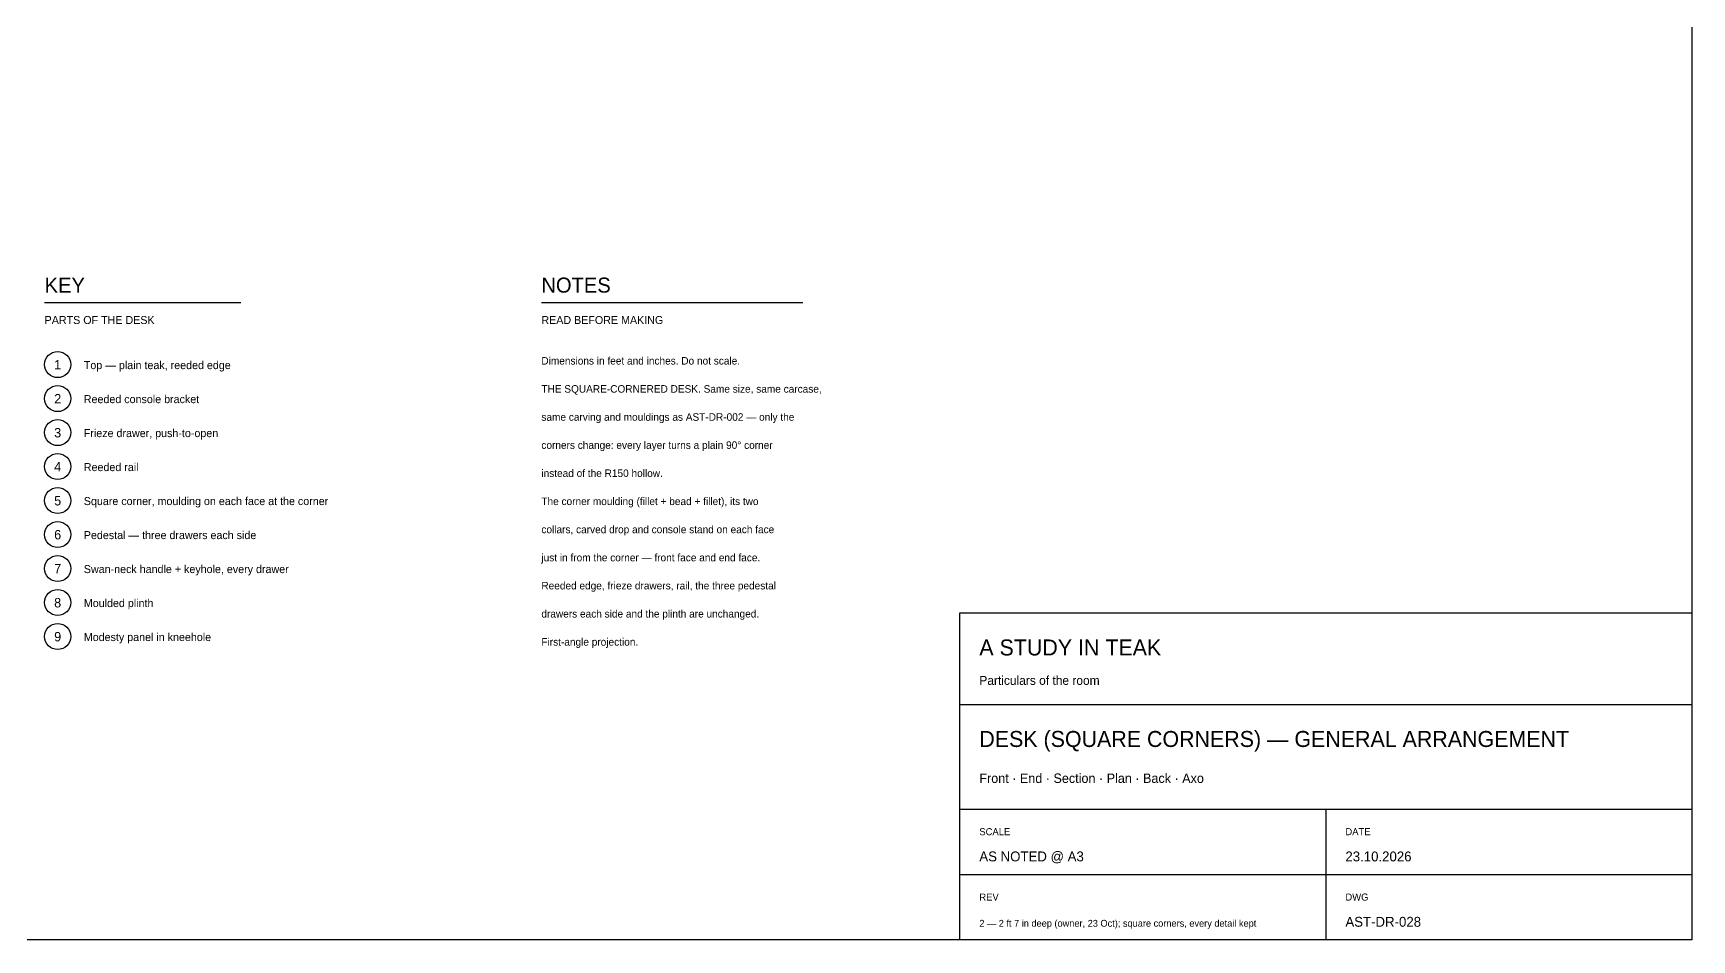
# Model space of a CAD drawing. Header units: inches. Extents: x 0.3 to 16.2, y 0.3 to 11.4.
# Drawn here: x 6.23 to 16.22, y 0.31 to 5.78 of the extents above; entities that cross this region are included whole.
import ezdxf
from ezdxf.enums import TextEntityAlignment as Align

# ---------------------------------------------------------------- set-up
doc = ezdxf.new("R2010")
doc.units = ezdxf.units.IN
doc.header["$LTSCALE"] = 0.009843
doc.header["$MEASUREMENT"] = 0
doc.layers.add('GEOMETRY', color=7, linetype='Continuous')
doc.layers.add('TEXT', color=7, linetype='Continuous')

msp = doc.modelspace()

# ---------------------------------------------------------------- linework, layer by layer
at = {"layer": 'GEOMETRY'}
for p, q in [((6.2992, 4.1535), (7.4803, 4.1535)), ((9.2913, 4.1535), (10.8661, 4.1535)), ((11.811, 1.7323), (16.2205, 1.7323)), ((11.811, 1.1024), (16.2205, 1.1024)), ((14.0157, 1.1024), (14.0157, 0.315)), ((11.811, 0.7087), (16.2205, 0.7087))]:
    msp.add_line(p, q, dxfattribs=at)
for points in [[(0.315, 11.378), (16.2205, 11.378), (16.2205, 0.315), (0.315, 0.315), (0.315, 11.378)], [(11.811, 2.2835), (16.2205, 2.2835), (16.2205, 0.315), (11.811, 0.315), (11.811, 2.2835)]]:
    msp.add_lwpolyline(points, dxfattribs=at)
for centre in [(6.378, 3.7795), (6.378, 3.5748), (6.378, 3.3701), (6.378, 3.1654), (6.378, 2.9606), (6.378, 2.7559), (6.378, 2.5512), (6.378, 2.3465), (6.378, 2.1417)]:
    msp.add_circle(centre, 0.0787, dxfattribs=at)

# ---------------------------------------------------------------- texts
at = {"layer": 'TEXT'}
for s, height, p in [('KEY', 0.09071, (6.2992, 4.2126)), ('NOTES', 0.09071, (9.2913, 4.2126)), ('PARTS OF THE DESK', 0.048189, (6.2992, 4.0236)), ('READ BEFORE MAKING', 0.048189, (9.2913, 4.0236)), ('Top — plain teak, reeded edge', 0.048189, (6.5354, 3.752)), ('Dimensions in feet and inches. Do not scale.', 0.045354, (9.2913, 3.7795)), ('Reeded console bracket', 0.048189, (6.5354, 3.5472)), ('THE SQUARE-CORNERED DESK. Same size, same carcase,', 0.045354, (9.2913, 3.6102)), ('same carving and mouldings as AST-DR-002 — only the', 0.045354, (9.2913, 3.4409)), ('Frieze drawer, push-to-open', 0.048189, (6.5354, 3.3425)), ('corners change: every layer turns a plain 90° corner', 0.045354, (9.2913, 3.2717)), ('Reeded rail', 0.048189, (6.5354, 3.1378)), ('instead of the R150 hollow.', 0.045354, (9.2913, 3.1024)), ('Square corner, moulding on each face at the corner', 0.048189, (6.5354, 2.9331)), ('The corner moulding (fillet + bead + fillet), its two', 0.045354, (9.2913, 2.9331)), ('collars, carved drop and console stand on each face', 0.045354, (9.2913, 2.7638)), ('Pedestal — three drawers each side', 0.048189, (6.5354, 2.7283)), ('just in from the corner — front face and end face.', 0.045354, (9.2913, 2.5945)), ('Swan-neck handle + keyhole, every drawer', 0.048189, (6.5354, 2.5236)), ('Reeded edge, frieze drawers, rail, the three pedestal', 0.045354, (9.2913, 2.4252)), ('Moulded plinth', 0.048189, (6.5354, 2.3189)), ('drawers each side and the plinth are unchanged.', 0.045354, (9.2913, 2.2559)), ('Modesty panel in kneehole', 0.048189, (6.5354, 2.1142)), ('First-angle projection.', 0.045354, (9.2913, 2.0866)), ('A STUDY IN TEAK', 0.096378, (11.9291, 2.0276)), ('Particulars of the room', 0.053858, (11.9291, 1.8504)), ('DESK (SQUARE CORNERS) — GENERAL ARRANGEMENT', 0.096378, (11.9291, 1.4764)), ('Front · End · Section · Plan · Back · Axo', 0.056693, (11.9291, 1.2598)), ('SCALE', 0.04252, (11.9291, 0.9449)), ('DATE', 0.04252, (14.1339, 0.9449)), ('AS NOTED @ A3', 0.059528, (11.9291, 0.7874)), ('23.10.2026', 0.05953, (14.1339, 0.7874)), ('REV', 0.04252, (11.9291, 0.5512)), ('DWG', 0.04252, (14.1339, 0.5512)), ('2 — 2 ft 7 in deep (owner, 23 Oct); square corners, every detail kept', 0.04141, (11.9291, 0.3937)), ('AST-DR-028', 0.05953, (14.1339, 0.3937))]:
    msp.add_text(s, height=height, dxfattribs=at).set_placement(p)
for s, p in [('1', (6.378, 3.75)), ('2', (6.378, 3.5453)), ('3', (6.378, 3.3406)), ('4', (6.378, 3.1358)), ('5', (6.378, 2.9311)), ('6', (6.378, 2.7264)), ('7', (6.378, 2.5217)), ('8', (6.378, 2.3169)), ('9', (6.378, 2.1122))]:
    msp.add_text(s, height=0.0567, dxfattribs=at).set_placement(p, align=Align.CENTER)

doc.saveas('drawing.dxf')
